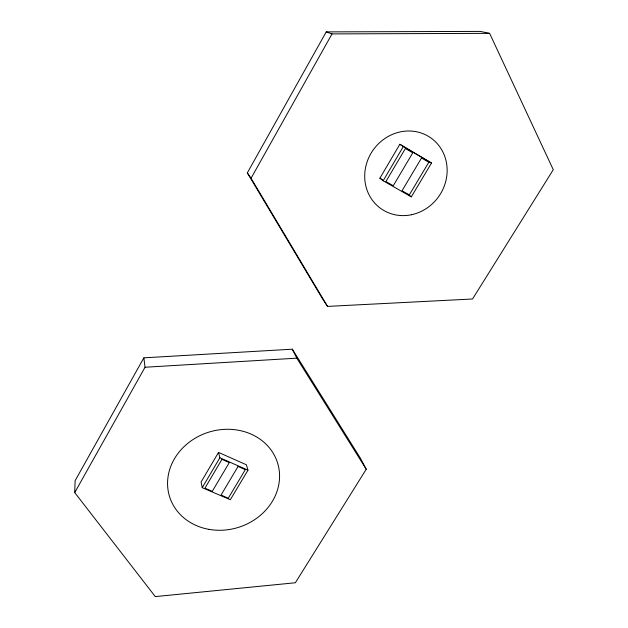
<?xml version="1.0" encoding="UTF-8"?>
<svg xmlns="http://www.w3.org/2000/svg" width="628" height="628" viewBox="0 0 628 628"><rect width="100%" height="100%" fill="white"/><g stroke="black" fill="none" stroke-linecap="round" stroke-linejoin="round"><path stroke-width="0.94" d="M74.724 492.588L75.117 480.687L143.851 357.834L292.318 349.192L360.511 458.401L366.234 469.249L295.364 582.753L155.289 596.6L74.724 492.588L145.037 367.247L143.851 357.834M247.33 172.888L326.23 31.887L480.247 31.4L489.605 33.347L553.276 169.693L472.539 298.991L327.533 306.401L322.305 298.481L247.33 172.888L251.059 178.242L327.533 306.401M251.059 178.242L332.031 33.904L489.605 33.347M218.52 452.411L201.078 482.045L202.232 487.681L230.327 499.723L247.974 470.184L246.349 464.751L218.52 452.411L219.863 457.765L202.232 487.681M379.893 178.187L399.84 144.283L431.507 163.052L411.316 196.854L383.151 180.77L379.893 178.187L382.421 179.639M383.151 180.77L403.357 146.497L399.84 144.283M145.037 367.247L296.809 358.164L366.234 469.249M326.23 31.887L332.031 33.904M219.863 457.765L247.974 470.184M403.357 146.497L431.507 163.052M407.776 194.115L411.316 196.854M292.318 349.192L296.809 358.164M411.583 214.721A43.34 40.255 -55.3 0 1 366.823 189.452A43.285 40.2 -55.3 0 1 395.295 133.277A43.285 40.2 -55.3 0 1 446.335 162.079A43.285 40.2 -55.3 0 1 411.583 214.705M221.951 459.343L204.924 488.192L212.264 491.339L229.299 462.585L221.951 459.343M405.405 148.498L385.898 181.555L393.254 185.762L412.761 152.824L405.405 148.498M238.059 466.455L221.025 495.092L228.278 498.208L245.32 469.658L238.059 466.455M421.537 157.981L402.03 190.771L409.307 194.931L428.806 162.252L421.537 157.981M208.936 529.349A56.575 49.863 -17.4 0 0 277.709 463.362A56.575 49.863 -17.4 0 0 184.067 446.634A56.575 49.863 -17.4 0 0 208.936 529.349"/></g></svg>
